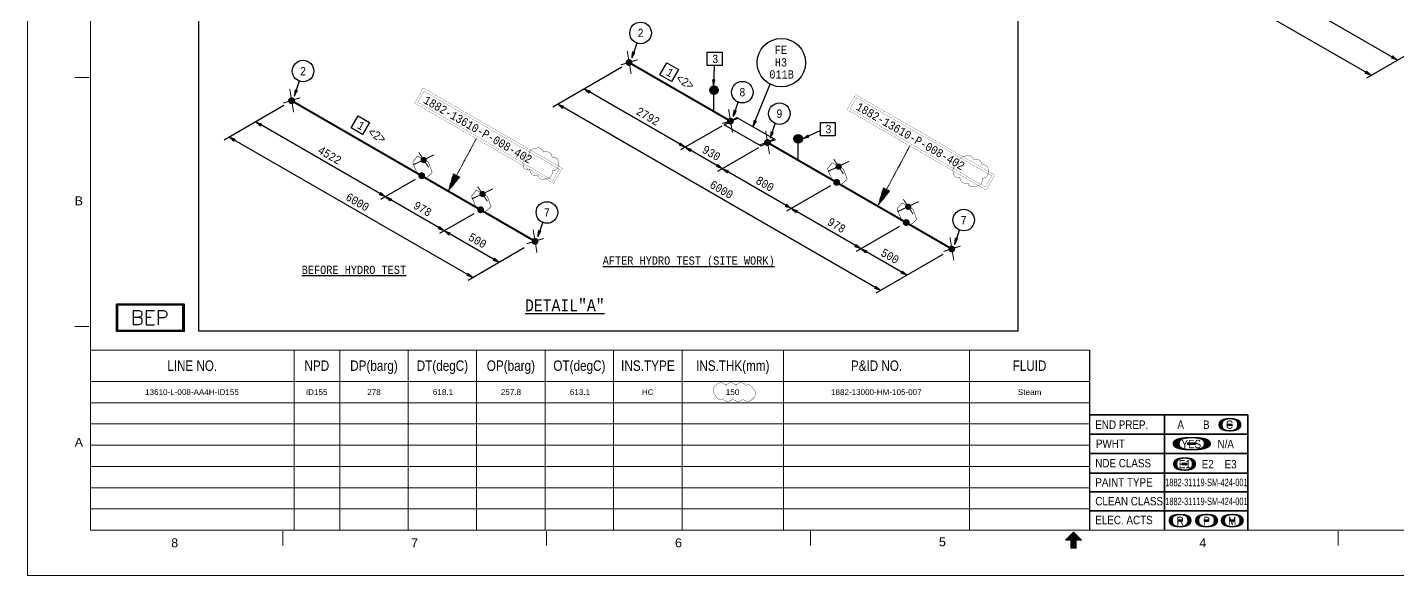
# Model space of a CAD drawing. Header units: inches. Extents: x 952 to 1793, y 0 to 594.
# Drawn here: x 952 to 1498, y 0 to 218 of the extents above; entities that cross this region are included whole.
import ezdxf
from ezdxf.enums import TextEntityAlignment as Align

# ---------------------------------------------------------------- set-up
doc = ezdxf.new("R2010")
doc.units = ezdxf.units.IN
doc.header["$MEASUREMENT"] = 0
doc.linetypes.add('Solid', pattern=[1, 1, 0])
for name, color, linetype in [('2', 2, 'Continuous'), ('3', 3, 'Continuous'), ('4', 4, 'Continuous'), ('BG 0 -1', 7, 'Continuous'), ('BG BG BG BG BG 2', 7, 'Continuous'), ('BG BG BG BG TITLETEXT', 7, 'Continuous'), ('BG BG BG Default', 7, 'Continuous'), ('DIM-LINES', 7, 'Continuous'), ('DIM-TEXT', 7, 'Continuous'), ('FITTINGS', 7, 'Continuous'), ('ISO-TEXT', 7, 'Continuous'), ('ISOTEXT', 7, 'Continuous'), ('NOZZLES', 7, 'Continuous'), ('Rev.4', 6, 'Continuous'), ('WELDS', 7, 'Continuous')]:
    doc.layers.add(name, color=color, linetype=linetype)
for name, color, linetype, lineweight in [('spool', 2, 'Solid', 13), ('spoolIsoText', 2, 'Solid', 30), ('weldCyanLabel', 4, 'Solid', 13), ('weldDimension', 2, 'Solid', 13)]:
    doc.layers.add(name, color=color, linetype=linetype, lineweight=lineweight)
doc.styles.add('1882-13610-HP-186-001-008(01OF01)_MODEL-EMBED 1_DWG$0$Arial', font='arial.ttf')
doc.styles.add('Arial', font='arial.ttf')
doc.styles.add('fixedText', font='MONOTXT8.shx', dxfattribs={"width": 0.85})
doc.styles.add('MONOTXT', font='MONOTXT.shx', dxfattribs={"width": 0.8})
doc.styles.add('txt.shx', font='txt.shx')

msp = doc.modelspace()

# ---------------------------------------------------------------- hatches: boundary and pattern name
at = {"linetype": 'Continuous'}
for points in [[(1225.21, 194.91), (1225.35, 194.9), (1225.5, 194.88), (1225.64, 194.85), (1225.79, 194.81), (1225.92, 194.75), (1226.05, 194.68), (1226.18, 194.6), (1226.3, 194.51), (1226.4, 194.41), (1226.5, 194.3), (1226.59, 194.19), (1226.67, 194.06), (1226.74, 193.93), (1226.8, 193.79), (1226.84, 193.65), (1226.88, 193.51), (1226.89, 193.36), (1226.9, 193.21), (1226.89, 193.07), (1226.88, 192.92), (1226.84, 192.78), (1226.8, 192.63), (1226.74, 192.5), (1226.67, 192.37), (1226.59, 192.24), (1226.5, 192.12), (1226.4, 192.02), (1226.3, 191.92), (1226.18, 191.83), (1226.05, 191.75), (1225.92, 191.68), (1225.79, 191.62), (1225.64, 191.58), (1225.5, 191.54), (1225.35, 191.53), (1225.21, 191.52), (1225.06, 191.53), (1224.91, 191.54), (1224.77, 191.58), (1224.63, 191.62), (1224.49, 191.68), (1224.36, 191.75), (1224.23, 191.83), (1224.12, 191.92), (1224.01, 192.02), (1223.91, 192.12), (1223.82, 192.24), (1223.74, 192.37), (1223.67, 192.5), (1223.61, 192.63), (1223.57, 192.78), (1223.54, 192.92), (1223.52, 193.07), (1223.51, 193.21), (1223.52, 193.36), (1223.54, 193.51), (1223.57, 193.65), (1223.61, 193.79), (1223.67, 193.93), (1223.74, 194.06), (1223.82, 194.19), (1223.91, 194.3), (1224.01, 194.41), (1224.12, 194.51), (1224.23, 194.6), (1224.36, 194.68), (1224.49, 194.75), (1224.63, 194.81), (1224.77, 194.85), (1224.91, 194.88), (1225.06, 194.9)], [(1258.78, 175.53), (1258.92, 175.52), (1259.07, 175.5), (1259.21, 175.47), (1259.36, 175.43), (1259.49, 175.37), (1259.62, 175.3), (1259.75, 175.22), (1259.87, 175.13), (1259.97, 175.03), (1260.07, 174.92), (1260.16, 174.81), (1260.24, 174.68), (1260.31, 174.55), (1260.37, 174.41), (1260.41, 174.27), (1260.45, 174.13), (1260.46, 173.98), (1260.47, 173.83), (1260.46, 173.68), (1260.45, 173.54), (1260.41, 173.39), (1260.37, 173.25), (1260.31, 173.12), (1260.24, 172.98), (1260.16, 172.86), (1260.07, 172.74), (1259.97, 172.63), (1259.87, 172.53), (1259.75, 172.44), (1259.62, 172.36), (1259.49, 172.3), (1259.36, 172.24), (1259.21, 172.19), (1259.07, 172.16), (1258.92, 172.14), (1258.78, 172.14), (1258.63, 172.14), (1258.48, 172.16), (1258.34, 172.19), (1258.2, 172.24), (1258.06, 172.3), (1257.93, 172.36), (1257.8, 172.44), (1257.69, 172.53), (1257.58, 172.63), (1257.48, 172.74), (1257.39, 172.86), (1257.31, 172.98), (1257.24, 173.12), (1257.18, 173.25), (1257.14, 173.39), (1257.11, 173.54), (1257.09, 173.68), (1257.08, 173.83), (1257.09, 173.98), (1257.11, 174.13), (1257.14, 174.27), (1257.18, 174.41), (1257.24, 174.55), (1257.31, 174.68), (1257.39, 174.81), (1257.48, 174.92), (1257.58, 175.03), (1257.69, 175.13), (1257.8, 175.22), (1257.93, 175.3), (1258.06, 175.37), (1258.2, 175.43), (1258.34, 175.47), (1258.48, 175.5), (1258.63, 175.52)]]:
    msp.add_hatch(color=2, dxfattribs=at).paths.add_polyline_path(points)
at = {"layer": 'WELDS'}
h = msp.add_hatch(color=2, dxfattribs=at)
edge = h.paths.add_edge_path(flags=0)
edge.add_arc((1191.38, 204.22), 1.38, 180, 540, ccw=False)
h = msp.add_hatch(color=2, dxfattribs=at)
edge = h.paths.add_edge_path(flags=0)
edge.add_arc((1056.92, 189.04), 1.38, 180, 540, ccw=False)
h = msp.add_hatch(color=2, dxfattribs=at)
edge = h.paths.add_edge_path(flags=0)
edge.add_arc((1231.76, 180.91), 1.38, 180, 540, ccw=False)
h = msp.add_hatch(color=2, dxfattribs=at)
edge = h.paths.add_edge_path(flags=0)
edge.add_arc((1246.52, 172.39), 1.38, 180, 540, ccw=False)
h = msp.add_hatch(color=2, dxfattribs=at)
edge = h.paths.add_edge_path(flags=0)
edge.add_arc((1109.56, 165.42), 1.25, 0, 360)
h = msp.add_hatch(color=2, dxfattribs=at)
edge = h.paths.add_edge_path(flags=0)
edge.add_arc((1274.86, 162.8), 1.25, 0, 360)
h = msp.add_hatch(color=2, dxfattribs=at)
edge = h.paths.add_edge_path(flags=0)
edge.add_arc((1108.78, 159.16), 1.38, 180, 540, ccw=False)
h = msp.add_hatch(color=2, dxfattribs=at)
edge = h.paths.add_edge_path(flags=0)
edge.add_arc((1133.02, 151.88), 1.25, 0, 360)
h = msp.add_hatch(color=2, dxfattribs=at)
edge = h.paths.add_edge_path(flags=0)
edge.add_arc((1274.07, 156.54), 1.38, 180, 540, ccw=False)
h = msp.add_hatch(color=2, dxfattribs=at)
edge = h.paths.add_edge_path(flags=0)
edge.add_arc((1302.58, 146.79), 1.25, 0, 360)
h = msp.add_hatch(color=2, dxfattribs=at)
edge = h.paths.add_edge_path(flags=0)
edge.add_arc((1132.23, 145.62), 1.38, 180, 540, ccw=False)
h = msp.add_hatch(color=2, dxfattribs=at)
edge = h.paths.add_edge_path(flags=0)
edge.add_arc((1301.8, 140.53), 1.38, 180, 540, ccw=False)
h = msp.add_hatch(color=2, dxfattribs=at)
edge = h.paths.add_edge_path(flags=0)
edge.add_arc((1153.9, 133.05), 1.38, 180, 540, ccw=False)
h = msp.add_hatch(color=2, dxfattribs=at)
edge = h.paths.add_edge_path(flags=0)
edge.add_arc((1319.94, 130), 1.38, 180, 540, ccw=False)

# ---------------------------------------------------------------- linework, layer by layer
at = {"color": 2}
for p, q in [((1225.21, 184.92), (1225.21, 192.82)), ((1258.78, 165.53), (1258.78, 173.44))]:
    msp.add_line(p, q, dxfattribs=at)
at = {"color": 2, "linetype": 'Continuous'}
for centre in [(1225.21, 193.21), (1258.78, 173.83)]:
    msp.add_circle(centre, 1.7, dxfattribs=at)
at = {"layer": '2', "color": 2}
for p, q in [((1519.67, 217.94), (1485.15, 198.02)), ((1188.51, 202.4), (1160.96, 186.5)), ((1053.83, 187.09), (1030.08, 173.38)), ((1228.36, 178.94), (1211.86, 169.41)), ((1242.96, 170.27), (1226.67, 160.87)), ((1106.22, 157.66), (1092.41, 149.69)), ((1271.57, 155.08), (1254.12, 145.01)), ((1129.54, 144.05), (1115.88, 136.16)), ((1299.16, 139), (1281.86, 129.01)), ((1149.64, 130.42), (1127.27, 117.51)), ((1316.35, 127.76), (1289.72, 112.39))]:
    msp.add_line(p, q, dxfattribs=at)
at = {"layer": '2', "color": 4}
msp.add_line((1240.74, 178.71), (1247.54, 195.66), dxfattribs=at)
for points in [[(1222.52, 208.35), (1228.42, 208.35), (1228.42, 202.99), (1222.52, 202.99)], [(1206.47, 204.13), (1211.04, 201.5), (1208.26, 196.69), (1203.7, 199.33)], [(1083.42, 183.02), (1087.99, 180.38), (1085.21, 175.58), (1080.65, 178.21)], [(1267.62, 180.37), (1273.52, 180.37), (1273.52, 175), (1267.62, 175)]]:
    msp.add_lwpolyline(points, close=True, dxfattribs=at)
at = {"layer": '2', "color": 2}
msp.add_lwpolyline([(1234.37, 182.41), (1249.17, 173.86), (1244.02, 170.88), (1229.21, 179.43)], close=True, dxfattribs=at)
at = {"layer": '2', "color": 4}
for centre in [(1195.97, 216.01), (1061.51, 200.83), (1236.51, 192.41), (1251.27, 183.89), (1158.65, 144.55), (1324.69, 141.5)]:
    msp.add_circle(centre, 4.29, dxfattribs=at)
at = {"layer": '4', "color": 2}
msp.add_lwpolyline([(1020.02, 230.07), (1346.2, 230.07), (1346.2, 97.32), (1020.02, 97.32)], close=True, dxfattribs=at)
at = {"layer": '4', "color": 4}
for points in [[(1014.15, 108.02), (1014.12, 97.17), (987.13, 97.25), (987.17, 108.1)], [(1013.63, 107.74), (1013.63, 97.6), (987.53, 97.6), (987.53, 107.74)]]:
    msp.add_lwpolyline(points, close=True, dxfattribs=at)
at = {"layer": 'BG 0 -1', "color": 7, "linetype": 'Continuous', "lineweight": 9}
for p, q in [((951.69, 0), (951.69, 594)), ((976.8, 576.75), (976.8, 18.11)), ((976.17, 198.28), (970.52, 198.28)), ((976.17, 99.14), (970.52, 99.14)), ((976.8, 18.11), (1767.62, 18.11)), ((1053.39, 17.68), (1053.39, 12.02)), ((1158.51, 17.68), (1158.51, 12.02)), ((1263.64, 17.68), (1263.64, 12.02)), ((1368.44, 17.3), (1365.26, 14.12)), ((1365.28, 14.12), (1368.45, 17.29)), ((1365.4, 14.12), (1368.51, 17.23)), ((1365.53, 14.12), (1368.58, 17.17)), ((1365.65, 14.12), (1368.64, 17.11)), ((1365.78, 14.12), (1368.7, 17.04)), ((1365.9, 14.12), (1368.76, 16.98)), ((1366.03, 14.12), (1368.83, 16.92)), ((1366.15, 14.12), (1368.89, 16.86)), ((1366.28, 14.12), (1368.95, 16.79)), ((1366.4, 14.12), (1369.01, 16.73)), ((1366.53, 14.12), (1369.08, 16.67)), ((1366.65, 14.12), (1369.14, 16.61)), ((1366.78, 14.12), (1369.2, 16.54)), ((1366.9, 14.12), (1369.26, 16.48)), ((1367.03, 14.12), (1369.33, 16.42)), ((1371.63, 14.12), (1368.44, 17.3)), ((1368.45, 17.29), (1368.45, 11.64)), ((1473.89, 17.68), (1473.89, 12.02)), ((1365.26, 14.12), (1367.38, 14.12)), ((1367.15, 14.12), (1369.39, 16.36)), ((1367.28, 14.12), (1369.45, 16.29)), ((1367.38, 14.1), (1369.51, 16.23)), ((1367.38, 13.98), (1369.58, 16.17)), ((1367.38, 13.85), (1369.64, 16.11)), ((1367.38, 13.72), (1369.7, 16.04)), ((1367.38, 13.6), (1369.76, 15.98)), ((1367.38, 13.47), (1369.83, 15.92)), ((1367.38, 13.35), (1369.89, 15.86)), ((1367.38, 13.22), (1369.95, 15.79)), ((1367.38, 13.1), (1370.01, 15.73)), ((1367.38, 12.97), (1370.08, 15.67)), ((1367.38, 12.85), (1370.14, 15.61)), ((1367.38, 12.72), (1370.2, 15.54)), ((1367.38, 12.6), (1370.26, 15.48)), ((1367.38, 12.47), (1370.33, 15.42)), ((1367.38, 12.35), (1370.39, 15.36)), ((1367.38, 12.22), (1370.45, 15.29)), ((1367.38, 12.1), (1370.51, 15.23)), ((1367.38, 14.12), (1367.38, 10.94)), ((1367.38, 11.97), (1369.5, 14.1)), ((1367.38, 11.85), (1369.5, 13.97)), ((1367.38, 11.72), (1369.5, 13.85)), ((1367.38, 11.6), (1369.5, 13.72)), ((1367.38, 11.47), (1369.5, 13.6)), ((1367.38, 11.35), (1369.5, 13.47)), ((1367.38, 11.22), (1369.5, 13.35)), ((1367.38, 11.1), (1369.5, 13.22)), ((1367.38, 10.97), (1369.5, 13.1)), ((1367.47, 10.94), (1369.5, 12.97)), ((1367.59, 10.94), (1369.5, 12.85)), ((1367.72, 10.94), (1369.5, 12.72)), ((1367.84, 10.94), (1369.5, 12.6)), ((1367.97, 10.94), (1369.5, 12.47)), ((1368.09, 10.94), (1369.5, 12.35)), ((1368.22, 10.94), (1369.5, 12.22)), ((1368.34, 10.94), (1369.5, 12.1)), ((1368.47, 10.94), (1369.5, 11.97)), ((1368.59, 10.94), (1369.5, 11.85)), ((1368.72, 10.94), (1369.5, 11.72)), ((1368.84, 10.94), (1369.5, 11.6)), ((1368.97, 10.94), (1369.5, 11.47)), ((1369.09, 10.94), (1369.5, 11.35)), ((1369.22, 10.94), (1369.5, 11.22)), ((1369.34, 10.94), (1369.5, 11.1)), ((1369.47, 10.94), (1369.5, 10.97)), ((1369.5, 14.12), (1371.63, 14.12)), ((1369.5, 14.12), (1369.5, 10.94)), ((1369.53, 14.12), (1370.58, 15.17)), ((1369.65, 14.12), (1370.64, 15.11)), ((1369.78, 14.12), (1370.7, 15.04)), ((1369.9, 14.12), (1370.76, 14.98)), ((1370.03, 14.12), (1370.83, 14.92)), ((1370.15, 14.12), (1370.89, 14.86)), ((1370.28, 14.12), (1370.95, 14.79)), ((1370.4, 14.12), (1371.01, 14.73)), ((1370.53, 14.12), (1371.08, 14.67)), ((1370.65, 14.12), (1371.14, 14.61)), ((1370.78, 14.12), (1371.2, 14.54)), ((1370.9, 14.12), (1371.26, 14.48)), ((1371.03, 14.12), (1371.33, 14.42)), ((1371.15, 14.12), (1371.39, 14.36)), ((1371.28, 14.12), (1371.45, 14.29)), ((1371.4, 14.12), (1371.51, 14.23)), ((1371.53, 14.12), (1371.58, 14.17)), ((1792.69, 0), (951.69, 0))]:
    msp.add_line(p, q, dxfattribs=at)
at = {"layer": 'BG 0 -1', "color": 2, "linetype": 'Continuous', "lineweight": 25}
msp.add_line((1374.77, 89.71), (1374.77, 18.11), dxfattribs=at)
at = {"layer": 'BG BG BG BG BG 2', "color": 2, "linetype": 'Continuous', "lineweight": 15}
for p, q in [((1374.77, 89.71), (976.8, 89.71)), ((1057.92, 18.11), (1057.92, 89.71)), ((1076.09, 18.11), (1076.09, 89.71)), ((1103.38, 18.11), (1103.38, 89.71)), ((1130.66, 18.11), (1130.66, 89.71)), ((1157.95, 18.11), (1157.95, 89.71)), ((1185.23, 18.11), (1185.23, 89.71)), ((1212.51, 18.11), (1212.51, 89.71)), ((1252.9, 18.11), (1252.9, 89.71)), ((1327.06, 18.11), (1327.06, 89.71)), ((1374.77, 77.24), (976.8, 77.24)), ((1374.77, 68.79), (976.8, 68.79)), ((1374.77, 60.34), (976.8, 60.34)), ((1374.77, 51.89), (976.8, 51.89)), ((1374.77, 43.44), (976.8, 43.44)), ((1374.77, 34.98), (976.8, 34.98)), ((1374.77, 26.53), (976.8, 26.53))]:
    msp.add_line(p, q, dxfattribs=at)
at = {"layer": 'BG BG BG Default', "color": 2, "linetype": 'Continuous', "lineweight": 35}
for p, q in [((1374.64, 63.94), (1437.83, 63.94)), ((1404.72, 63.94), (1404.72, 18.11)), ((1437.83, 63.94), (1437.83, 18.11)), ((1374.64, 56.24), (1437.83, 56.24)), ((1374.64, 48.54), (1437.83, 48.54)), ((1374.64, 40.83), (1437.83, 40.83)), ((1374.77, 33.3), (1437.83, 33.3)), ((1374.77, 25.76), (1437.83, 25.76))]:
    msp.add_line(p, q, dxfattribs=at)
at = {"layer": 'DIM-LINES', "color": 4}
for p, q in [((1487.38, 198.9), (1037.01, 458.7)), ((1497.52, 205.16), (1135.48, 414.14)), ((1194.44, 212), (1192.45, 206.01)), ((1225.28, 202.99), (1224.97, 194.87)), ((1059.99, 196.82), (1057.99, 190.82)), ((1302.09, 119.53), (1173.48, 193.73)), ((1291.61, 113.48), (1162.96, 187.65)), ((1234.83, 188.69), (1232.83, 182.69)), ((1139.64, 124.65), (1042.63, 180.62)), ((1249.59, 180.16), (1247.59, 174.17)), ((1267.62, 177.17), (1260.57, 173.84)), ((1129.17, 118.6), (1032.08, 174.54)), ((1156.97, 140.82), (1154.97, 134.83)), ((1323.01, 137.78), (1321.01, 131.78))]:
    msp.add_line(p, q, dxfattribs=at)
at = {"layer": 'FITTINGS', "color": 2, "linetype": 'ByBlock', "const_width": 0.2}
for points in [[(1107.06, 166.97), (1105.16, 164.57)], [(1105.16, 164.57), (1106.96, 160.07)], [(1107.06, 166.97), (1111.46, 164.47)], [(1112.99, 160.37), (1111.46, 164.47)], [(1272.36, 164.35), (1270.46, 161.95)], [(1272.36, 164.35), (1276.76, 161.85)], [(1112.99, 160.37), (1110.43, 158.15)], [(1270.46, 161.95), (1272.26, 157.45)], [(1278.28, 157.75), (1276.76, 161.85)], [(1130.52, 153.43), (1128.62, 151.03)], [(1130.52, 153.43), (1134.92, 150.93)], [(1278.28, 157.75), (1275.72, 155.53)], [(1128.62, 151.03), (1130.42, 146.53)], [(1136.44, 146.83), (1134.92, 150.93)], [(1300.08, 148.34), (1298.18, 145.94)], [(1300.08, 148.34), (1304.48, 145.84)], [(1136.44, 146.83), (1133.88, 144.61)], [(1298.18, 145.94), (1299.98, 141.44)], [(1306.01, 141.74), (1304.48, 145.84)], [(1306.01, 141.74), (1303.45, 139.52)]]:
    msp.add_lwpolyline(points, dxfattribs=at)
at = {"layer": 'ISO-TEXT', "color": 2, "linetype": 'ByBlock', "const_width": 0.08, "flags": 128}
for points in [[(1105.93, 188.12), (1109.38, 194.09), (1164.8, 162.09), (1161.35, 156.12)], [(1107.16, 188.45), (1109.71, 192.86), (1163.57, 161.76), (1161.02, 157.35)], [(1278.21, 185.48), (1281.66, 191.45), (1337.08, 159.45), (1333.63, 153.48)], [(1279.44, 185.81), (1281.99, 190.22), (1335.85, 159.12), (1333.3, 154.71)]]:
    msp.add_lwpolyline(points, close=True, dxfattribs=at)
at = {"layer": 'ISOTEXT', "color": 2, "linetype": 'Continuous', "lineweight": 30}
msp.add_circle((1252.04, 204.17), 9.63, dxfattribs=at)
at = {"layer": 'NOZZLES', "const_width": 0.8}
for points in [[(1231.73, 180.94), (1191.3, 204.27)], [(1153.95, 133.04), (1056.84, 189.09)], [(1319.99, 130), (1246.63, 172.34)]]:
    msp.add_lwpolyline(points, dxfattribs=at)
at = {"layer": 'NOZZLES', "color": 4, "linetype": 'Continuous', "lineweight": 35}
for points in [[(987.17, 108.1), (1014.15, 108.02), (1014.12, 97.17), (987.13, 97.25)], [(987.53, 107.74), (1013.63, 107.74), (1013.63, 97.6), (987.53, 97.6)]]:
    msp.add_lwpolyline(points, close=True, dxfattribs=at)
at = {"layer": 'Rev.4', "color": 1, "const_width": 0.132}
for points in [[(1149.23, 163.49, -0.520567), (1151.6, 166.71, -0.520567), (1153.98, 169.93, -0.520567), (1157.27, 168.57, -0.520567), (1160.7, 166.52, -0.520567), (1163.16, 164.29, -0.520567), (1160.68, 161.16, -0.520567), (1158.2, 158.02, -0.520567), (1155.12, 159.2, -0.520567), (1151.89, 161.55, -0.520567)], [(1320.52, 160.5, -0.520567), (1322.89, 163.72, -0.520567), (1325.26, 166.94, -0.520567), (1328.56, 165.59, -0.520567), (1331.99, 163.54, -0.520567), (1334.45, 161.31, -0.520567), (1331.97, 158.17, -0.520567), (1329.48, 155.03, -0.520567), (1326.41, 156.21, -0.520567), (1323.18, 158.56, -0.520567)], [(1225.92, 75.69, -0.520567), (1229.92, 75.69, -0.520567), (1233.92, 75.69, -0.520567), (1237.92, 75.69, -0.520567), (1240.67, 74.44, -0.520567), (1240.67, 70.44, -0.520567), (1236.7, 70.41, -0.520567), (1232.7, 70.41, -0.520567), (1228.7, 70.41, -0.520567), (1225.92, 71.63, -0.520567)]]:
    msp.add_lwpolyline(points, format="xyb", close=True, dxfattribs=at)
at = {"layer": 'spool', "color": 4, "flags": 128}
for points in [[(1119.37, 153.14), (1121.44, 159.95), (1123.9, 158.63), (1119.37, 153.14), (1120.03, 154.37), (1121.68, 159.82), (1123.65, 158.76), (1120.03, 154.37), (1120.69, 155.6), (1121.93, 159.68), (1123.4, 158.89), (1120.69, 155.6), (1121.35, 156.83), (1122.17, 159.55), (1123.16, 159.02), (1121.35, 156.83), (1122.01, 158.06), (1122.42, 159.42), (1122.91, 159.16), (1122.01, 158.06)], [(1290.66, 147.57), (1292.73, 154.38), (1295.19, 153.06), (1290.66, 147.57), (1291.32, 148.8), (1292.98, 154.25), (1294.94, 153.19), (1291.32, 148.8), (1291.98, 150.03), (1293.22, 154.11), (1294.7, 153.32), (1291.98, 150.03), (1292.64, 151.26), (1293.47, 153.98), (1294.45, 153.45), (1292.64, 151.26), (1293.3, 152.49), (1293.71, 153.85), (1294.21, 153.59), (1293.3, 152.49)]]:
    msp.add_lwpolyline(points, dxfattribs=at)
at = {"layer": 'weldCyanLabel'}
for p, q in [((1119.37, 153.14), (1130.51, 173.92)), ((1290.66, 147.57), (1303.24, 171.02))]:
    msp.add_line(p, q, dxfattribs=at)
at = {"layer": 'weldDimension', "color": 4, "flags": 128}
for points in [[(1192.45, 206.01), (1193.71, 208.22), (1192.76, 208.53), (1192.45, 206.01), (1192.61, 206.48), (1193.61, 208.25), (1192.86, 208.5), (1192.61, 206.48), (1192.76, 206.95), (1193.52, 208.28), (1192.95, 208.47), (1192.76, 206.95), (1192.92, 207.43), (1193.43, 208.31), (1193.05, 208.44), (1192.92, 207.43), (1193.08, 207.9), (1193.33, 208.34), (1193.14, 208.41), (1193.08, 207.9)], [(1497.52, 205.16), (1495.62, 206.84), (1495.12, 205.97), (1497.52, 205.16), (1497.09, 205.41), (1495.57, 206.75), (1495.17, 206.06), (1497.09, 205.41), (1496.66, 205.66), (1495.52, 206.66), (1495.22, 206.14), (1496.66, 205.66), (1496.23, 205.91), (1495.47, 206.58), (1495.27, 206.23), (1496.23, 205.91), (1495.8, 206.15), (1495.42, 206.49), (1495.32, 206.32), (1495.8, 206.15)], [(1224.97, 194.87), (1225.57, 197.34), (1224.57, 197.37), (1224.97, 194.87), (1224.99, 195.36), (1225.47, 197.34), (1224.67, 197.37), (1224.99, 195.36), (1225.01, 195.86), (1225.37, 197.34), (1224.77, 197.37), (1225.01, 195.86), (1225.03, 196.36), (1225.27, 197.35), (1224.87, 197.36), (1225.03, 196.36), (1225.05, 196.86), (1225.17, 197.35), (1224.97, 197.36), (1225.05, 196.86)], [(1487.04, 199.1), (1485.13, 200.78), (1484.63, 199.92), (1487.04, 199.1), (1486.61, 199.35), (1485.08, 200.69), (1484.68, 200), (1486.61, 199.35), (1486.17, 199.6), (1485.03, 200.61), (1484.73, 200.09), (1486.17, 199.6), (1485.74, 199.85), (1484.98, 200.52), (1484.78, 200.18), (1485.74, 199.85), (1485.31, 200.1), (1484.93, 200.44), (1484.83, 200.26), (1485.31, 200.1)], [(1057.99, 190.82), (1059.25, 193.03), (1058.3, 193.35), (1057.99, 190.82), (1058.15, 191.3), (1059.16, 193.06), (1058.4, 193.31), (1058.15, 191.3), (1058.31, 191.77), (1059.06, 193.09), (1058.49, 193.28), (1058.31, 191.77), (1058.46, 192.24), (1058.97, 193.13), (1058.59, 193.25), (1058.46, 192.24), (1058.62, 192.72), (1058.87, 193.16), (1058.68, 193.22), (1058.62, 192.72)], [(1173.48, 193.73), (1175.89, 192.91), (1175.39, 192.05), (1173.48, 193.73), (1173.91, 193.48), (1175.84, 192.82), (1175.44, 192.13), (1173.91, 193.48), (1174.34, 193.23), (1175.79, 192.74), (1175.49, 192.22), (1174.34, 193.23), (1174.77, 192.98), (1175.74, 192.65), (1175.54, 192.31), (1174.77, 192.98), (1175.2, 192.73), (1175.69, 192.57), (1175.59, 192.39), (1175.2, 192.73)], [(1162.96, 187.65), (1165.36, 186.84), (1164.86, 185.97), (1162.96, 187.65), (1163.39, 187.4), (1165.31, 186.75), (1164.91, 186.06), (1163.39, 187.4), (1163.82, 187.15), (1165.26, 186.66), (1164.96, 186.15), (1163.82, 187.15), (1164.25, 186.9), (1165.21, 186.58), (1165.01, 186.23), (1164.25, 186.9), (1164.68, 186.65), (1165.16, 186.49), (1165.06, 186.32), (1164.68, 186.65)], [(1042.6, 180.61), (1045.01, 179.79), (1044.51, 178.93), (1042.6, 180.61), (1043.03, 180.36), (1044.96, 179.71), (1044.56, 179.02), (1043.03, 180.36), (1043.47, 180.11), (1044.91, 179.62), (1044.61, 179.1), (1043.47, 180.11), (1043.9, 179.86), (1044.86, 179.54), (1044.66, 179.19), (1043.9, 179.86), (1044.33, 179.61), (1044.81, 179.45), (1044.71, 179.28), (1044.33, 179.61)], [(1232.83, 182.69), (1234.09, 184.9), (1233.15, 185.22), (1232.83, 182.69), (1232.99, 183.17), (1234, 184.93), (1233.24, 185.18), (1232.99, 183.17), (1233.15, 183.64), (1233.9, 184.96), (1233.34, 185.15), (1233.15, 183.64), (1233.3, 184.11), (1233.81, 185), (1233.43, 185.12), (1233.3, 184.11), (1233.46, 184.59), (1233.71, 185.03), (1233.52, 185.09), (1233.46, 184.59)], [(1240.74, 178.71), (1241.21, 181.21), (1242.13, 180.84), (1240.74, 178.71), (1240.93, 179.18), (1241.3, 181.18), (1242.04, 180.88), (1240.93, 179.18), (1241.12, 179.64), (1241.39, 181.14), (1241.95, 180.92), (1241.12, 179.64), (1241.3, 180.1), (1241.49, 181.1), (1241.86, 180.95), (1241.3, 180.1), (1241.49, 180.56), (1241.58, 181.06), (1241.76, 180.99), (1241.49, 180.56)], [(1247.59, 174.17), (1248.85, 176.38), (1247.91, 176.69), (1247.59, 174.17), (1247.75, 174.65), (1248.76, 176.41), (1248, 176.66), (1247.75, 174.65), (1247.91, 175.12), (1248.66, 176.44), (1248.09, 176.63), (1247.91, 175.12), (1248.06, 175.59), (1248.57, 176.47), (1248.19, 176.6), (1248.06, 175.59), (1248.22, 176.06), (1248.47, 176.51), (1248.28, 176.57), (1248.22, 176.06)], [(1260.57, 173.84), (1263.04, 174.45), (1262.61, 175.35), (1260.57, 173.84), (1261.02, 174.05), (1262.99, 174.54), (1262.65, 175.26), (1261.02, 174.05), (1261.47, 174.26), (1262.95, 174.63), (1262.7, 175.17), (1261.47, 174.26), (1261.92, 174.48), (1262.91, 174.72), (1262.74, 175.08), (1261.92, 174.48), (1262.37, 174.69), (1262.87, 174.81), (1262.78, 174.99), (1262.37, 174.69)], [(1032.08, 174.54), (1034.49, 173.72), (1033.99, 172.86), (1032.08, 174.54), (1032.52, 174.29), (1034.44, 173.64), (1034.04, 172.94), (1032.52, 174.29), (1032.95, 174.04), (1034.39, 173.55), (1034.09, 173.03), (1032.95, 174.04), (1033.38, 173.79), (1034.34, 173.46), (1034.14, 173.12), (1033.38, 173.79), (1033.81, 173.54), (1034.29, 173.38), (1034.19, 173.2), (1033.81, 173.54)], [(1213.76, 170.51), (1211.85, 172.19), (1211.35, 171.32), (1213.76, 170.51), (1213.33, 170.76), (1211.8, 172.1), (1211.4, 171.41), (1213.33, 170.76), (1212.9, 171.01), (1211.75, 172.01), (1211.45, 171.5), (1212.9, 171.01), (1212.46, 171.26), (1211.7, 171.93), (1211.5, 171.58), (1212.46, 171.26), (1212.03, 171.51), (1211.65, 171.84), (1211.55, 171.67), (1212.03, 171.51)], [(1213.76, 170.51), (1216.17, 169.7), (1215.67, 168.83), (1213.76, 170.51), (1214.19, 170.26), (1216.12, 169.61), (1215.72, 168.92), (1214.19, 170.26), (1214.62, 170.01), (1216.07, 169.52), (1215.77, 169), (1214.62, 170.01), (1215.05, 169.76), (1216.02, 169.44), (1215.82, 169.09), (1215.05, 169.76), (1215.49, 169.51), (1215.97, 169.35), (1215.87, 169.18), (1215.49, 169.51)], [(1228.57, 161.96), (1226.66, 163.64), (1226.16, 162.78), (1228.57, 161.96), (1228.14, 162.21), (1226.61, 163.55), (1226.21, 162.86), (1228.14, 162.21), (1227.71, 162.46), (1226.56, 163.47), (1226.26, 162.95), (1227.71, 162.46), (1227.28, 162.71), (1226.51, 163.38), (1226.31, 163.04), (1227.28, 162.71), (1226.85, 162.96), (1226.46, 163.29), (1226.36, 163.12), (1226.85, 162.96)], [(1228.57, 161.96), (1230.98, 161.15), (1230.48, 160.28), (1228.57, 161.96), (1229, 161.71), (1230.93, 161.06), (1230.53, 160.37), (1229, 161.71), (1229.43, 161.46), (1230.88, 160.98), (1230.58, 160.46), (1229.43, 161.46), (1229.87, 161.21), (1230.83, 160.89), (1230.63, 160.54), (1229.87, 161.21), (1230.3, 160.97), (1230.78, 160.8), (1230.68, 160.63), (1230.3, 160.97)], [(1094.31, 150.79), (1092.4, 152.46), (1091.9, 151.6), (1094.31, 150.79), (1093.87, 151.03), (1092.35, 152.38), (1091.95, 151.69), (1093.87, 151.03), (1093.44, 151.28), (1092.3, 152.29), (1092, 151.77), (1093.44, 151.28), (1093.01, 151.53), (1092.25, 152.2), (1092.05, 151.86), (1093.01, 151.53), (1092.58, 151.78), (1092.2, 152.12), (1092.1, 151.95), (1092.58, 151.78)], [(1094.31, 150.79), (1096.71, 149.97), (1096.21, 149.11), (1094.31, 150.79), (1094.74, 150.54), (1096.66, 149.88), (1096.26, 149.19), (1094.74, 150.54), (1095.17, 150.29), (1096.61, 149.8), (1096.31, 149.28), (1095.17, 150.29), (1095.6, 150.04), (1096.56, 149.71), (1096.36, 149.37), (1095.6, 150.04), (1096.03, 149.79), (1096.51, 149.63), (1096.41, 149.45), (1096.03, 149.79)], [(1256.02, 146.1), (1254.11, 147.78), (1253.61, 146.91), (1256.02, 146.1), (1255.58, 146.35), (1254.06, 147.69), (1253.66, 147), (1255.58, 146.35), (1255.15, 146.6), (1254.01, 147.61), (1253.71, 147.09), (1255.15, 146.6), (1254.72, 146.85), (1253.96, 147.52), (1253.76, 147.17), (1254.72, 146.85), (1254.29, 147.1), (1253.91, 147.43), (1253.81, 147.26), (1254.29, 147.1)], [(1256.02, 146.1), (1258.42, 145.29), (1257.92, 144.42), (1256.02, 146.1), (1256.45, 145.85), (1258.37, 145.2), (1257.97, 144.51), (1256.45, 145.85), (1256.88, 145.6), (1258.32, 145.11), (1258.02, 144.6), (1256.88, 145.6), (1257.31, 145.35), (1258.27, 145.03), (1258.07, 144.68), (1257.31, 145.35), (1257.74, 145.1), (1258.22, 144.94), (1258.12, 144.77), (1257.74, 145.1)], [(1117.76, 137.25), (1115.85, 138.92), (1115.35, 138.06), (1117.76, 137.25), (1117.33, 137.49), (1115.8, 138.84), (1115.4, 138.15), (1117.33, 137.49), (1116.89, 137.74), (1115.75, 138.75), (1115.45, 138.23), (1116.89, 137.74), (1116.46, 137.99), (1115.7, 138.66), (1115.5, 138.32), (1116.46, 137.99), (1116.03, 138.24), (1115.65, 138.58), (1115.55, 138.4), (1116.03, 138.24)], [(1117.76, 137.25), (1120.17, 136.43), (1119.67, 135.57), (1117.76, 137.25), (1118.19, 137), (1120.12, 136.34), (1119.72, 135.65), (1118.19, 137), (1118.62, 136.75), (1120.07, 136.26), (1119.77, 135.74), (1118.62, 136.75), (1119.05, 136.5), (1120.02, 136.17), (1119.82, 135.83), (1119.05, 136.5), (1119.48, 136.25), (1119.97, 136.09), (1119.87, 135.91), (1119.48, 136.25)], [(1154.97, 134.83), (1156.23, 137.04), (1155.29, 137.35), (1154.97, 134.83), (1155.13, 135.3), (1156.14, 137.07), (1155.38, 137.32), (1155.13, 135.3), (1155.29, 135.78), (1156.04, 137.1), (1155.47, 137.29), (1155.29, 135.78), (1155.44, 136.25), (1155.95, 137.13), (1155.57, 137.26), (1155.44, 136.25), (1155.6, 136.72), (1155.85, 137.16), (1155.66, 137.23), (1155.6, 136.72)], [(1283.74, 130.09), (1281.83, 131.77), (1281.33, 130.91), (1283.74, 130.09), (1283.31, 130.34), (1281.78, 131.68), (1281.38, 130.99), (1283.31, 130.34), (1282.88, 130.59), (1281.73, 131.6), (1281.43, 131.08), (1282.88, 130.59), (1282.45, 130.84), (1281.68, 131.51), (1281.48, 131.17), (1282.45, 130.84), (1282.02, 131.09), (1281.63, 131.42), (1281.53, 131.25), (1282.02, 131.09)], [(1321.01, 131.78), (1322.27, 133.99), (1321.32, 134.31), (1321.01, 131.78), (1321.17, 132.26), (1322.18, 134.02), (1321.42, 134.27), (1321.17, 132.26), (1321.33, 132.73), (1322.08, 134.05), (1321.51, 134.24), (1321.33, 132.73), (1321.48, 133.2), (1321.99, 134.09), (1321.61, 134.21), (1321.48, 133.2), (1321.64, 133.68), (1321.89, 134.12), (1321.7, 134.18), (1321.64, 133.68)], [(1139.64, 124.65), (1137.73, 126.33), (1137.23, 125.46), (1139.64, 124.65), (1139.21, 124.9), (1137.68, 126.24), (1137.28, 125.55), (1139.21, 124.9), (1138.78, 125.15), (1137.63, 126.15), (1137.33, 125.64), (1138.78, 125.15), (1138.34, 125.4), (1137.58, 126.07), (1137.38, 125.72), (1138.34, 125.4), (1137.91, 125.65), (1137.53, 125.98), (1137.43, 125.81), (1137.91, 125.65)], [(1283.74, 130.09), (1286.15, 129.28), (1285.65, 128.41), (1283.74, 130.09), (1284.17, 129.84), (1286.1, 129.19), (1285.7, 128.5), (1284.17, 129.84), (1284.61, 129.59), (1286.05, 129.11), (1285.75, 128.59), (1284.61, 129.59), (1285.04, 129.34), (1286, 129.02), (1285.8, 128.67), (1285.04, 129.34), (1285.47, 129.1), (1285.95, 128.93), (1285.85, 128.76), (1285.47, 129.1)], [(1129.17, 118.6), (1127.26, 120.28), (1126.76, 119.42), (1129.17, 118.6), (1128.73, 118.85), (1127.21, 120.19), (1126.81, 119.5), (1128.73, 118.85), (1128.3, 119.1), (1127.16, 120.11), (1126.86, 119.59), (1128.3, 119.1), (1127.87, 119.35), (1127.11, 120.02), (1126.91, 119.67), (1127.87, 119.35), (1127.44, 119.6), (1127.06, 119.93), (1126.96, 119.76), (1127.44, 119.6)], [(1302.09, 119.53), (1300.19, 121.21), (1299.69, 120.35), (1302.09, 119.53), (1301.66, 119.78), (1300.14, 121.12), (1299.74, 120.43), (1301.66, 119.78), (1301.23, 120.03), (1300.09, 121.04), (1299.79, 120.52), (1301.23, 120.03), (1300.8, 120.28), (1300.04, 120.95), (1299.84, 120.61), (1300.8, 120.28), (1300.37, 120.53), (1299.99, 120.86), (1299.89, 120.69), (1300.37, 120.53)], [(1291.61, 113.48), (1289.7, 115.16), (1289.2, 114.29), (1291.61, 113.48), (1291.18, 113.73), (1289.65, 115.07), (1289.25, 114.38), (1291.18, 113.73), (1290.74, 113.98), (1289.6, 114.98), (1289.3, 114.46), (1290.74, 113.98), (1290.31, 114.23), (1289.55, 114.9), (1289.35, 114.55), (1290.31, 114.23), (1289.88, 114.47), (1289.5, 114.81), (1289.4, 114.64), (1289.88, 114.47)]]:
    msp.add_lwpolyline(points, dxfattribs=at)
at = {"layer": 'WELDS', "color": 2, "linetype": 'ByBlock', "const_width": 0.4}
for points in [[(1192.19, 199.66), (1190.65, 208.88)], [(1188.08, 203.27), (1194.85, 205.37)], [(1057.73, 184.47), (1056.19, 193.69)], [(1053.62, 188.09), (1060.39, 190.19)], [(1232.57, 176.34), (1231.03, 185.57)], [(1228.46, 179.96), (1235.23, 182.06)], [(1247.33, 167.82), (1245.79, 177.04)], [(1243.22, 171.44), (1249.99, 173.54)], [(1105.28, 163.46), (1113.71, 167.5)], [(1107.61, 168.41), (1111.51, 162.49)], [(1270.57, 160.85), (1279, 164.88)], [(1272.9, 165.8), (1276.8, 159.88)], [(1128.73, 149.92), (1137.16, 153.96)], [(1131.06, 154.87), (1134.96, 148.95)], [(1298.3, 144.84), (1306.73, 148.87)], [(1300.63, 149.79), (1304.53, 143.87)], [(1154.71, 128.48), (1153.17, 137.7)], [(1150.6, 132.09), (1157.37, 134.19)], [(1316.64, 129.05), (1323.41, 131.15)], [(1320.75, 125.43), (1319.21, 134.66)]]:
    msp.add_lwpolyline(points, dxfattribs=at)

# ---------------------------------------------------------------- texts
at = {"color": 2, "linetype": 'Continuous', "lineweight": 25, "style": 'txt.shx'}
msp.add_text('BEP', height=5.76, dxfattribs=at).set_placement((992.88, 99.79))
at = {"layer": '2', "style": 'fixedText', "width": 0.85}
for s, p in [('2', (1195.97, 216.01)), ('2', (1061.51, 200.83)), ('8', (1236.51, 192.41)), ('9', (1251.27, 183.89)), ('7', (1158.65, 144.55)), ('7', (1324.69, 141.5))]:
    msp.add_text(s, height=3.3, dxfattribs=at).set_placement(p, align=Align.MIDDLE_CENTER)
at = {"layer": '2', "style": '1882-13610-HP-186-001-008(01OF01)_MODEL-EMBED 1_DWG$0$Arial'}
for s, height, width, p in [('13610-L-008-AA4H-ID155', 2.2931, 1.002891, (998.59, 74.18)), ('ID155', 2.293, 1.008516, (1062.61, 74.18)), ('278', 2.293, 1.008516, (1087.07, 74.18)), ('618.1 ', 2.293, 1.008516, (1113.21, 74.18)), ('257.8 ', 2.293, 1.008516, (1140.28, 74.18)), ('613.1 ', 2.293, 1.008516, (1167.78, 74.18)), ('HC', 2.293, 0.992063, (1196.51, 74.16)), ('150', 2.293, 1.008516, (1229.91, 74.18)), ('1882-13000-HM-105-007', 2.2931, 1.00296, (1271.84, 74.18)), ('Steam', 2.293, 1.013128, (1346.26, 74.16))]:
    msp.add_text(s, height=height, dxfattribs=dict(at, width=width)).set_placement(p, align=Align.TOP_LEFT)
at = {"layer": '3', "color": 2, "style": 'MONOTXT', "width": 0.8566}
for s, height, p in [('%%UAFTER HYDRO TEST (SITE WORK)', 3.3, (1215.12, 125.4)), ('%%UBEFORE HYDRO TEST', 3.3, (1081.76, 121.71)), ('%%UDETAIL"A"', 4.752, (1165.78, 107.59))]:
    msp.add_text(s, height=height, dxfattribs=at).set_placement(p, align=Align.MIDDLE_CENTER)
at = {"layer": 'BG 0 -1', "color": 7, "style": 'Arial'}
for s, height, width, p in [('B ', 3.537, 1.005373, (970.53, 147.39)), ('A', 3.54, 1.004063, (970.53, 51.29))]:
    msp.add_text(s, height=height, dxfattribs=dict(at, width=width)).set_placement(p)
at = {"layer": 'BG 0 -1', "color": 7, "style": 'Arial', "width": 1.008516}
for s, p in [('8', (1010.37, 13.03)), ('7', (1105.95, 13.05)), ('6', (1211.08, 13.05)), ('5', (1316.2, 13.39)), ('4', (1419.97, 13.05))]:
    msp.add_text(s, height=3.54, dxfattribs=at).set_placement(p, align=Align.MIDDLE)
at = {"layer": 'BG BG BG BG TITLETEXT', "color": 4, "style": 'Arial'}
for s, height, width, p in [('LINE NO.', 4.146, 0.800705, (1017.35, 83.56)), ('NPD', 4.146, 0.80406, (1067.01, 83.56)), ('DP(barg)', 4.146, 0.806291, (1089.74, 83.56)), ('DT(degC)', 4.146, 0.805416, (1117.02, 83.56)), ('OP(barg)', 4.146, 0.806696, (1144.3, 83.56)), ('OT(degC)', 4.146, 0.805802, (1171.59, 83.56)), ('INS.TYPE', 4.146, 0.809963, (1198.87, 83.56)), ('INS.THK(mm)', 4.1456, 0.803775, (1232.7, 83.56)), ('P&ID NO.', 4.146, 0.801737, (1289.98, 83.56)), ('FLUID', 4.146, 0.803157, (1350.92, 83.56)), ('A       B      C', 3.3327, 0.840889, (1420.91, 60.07)), ('YES      N/A', 3.3327, 0.840889, (1421.9, 52.35)), ('E1    E2    E3', 3.3327, 0.840889, (1421.9, 44.34)), ('1882-31119-SM-424-001', 3, 0.7, (1421.39, 37.07)), ('1882-31119-SM-424-001', 3, 0.7, (1421.39, 29.53)), ('R', 3.33, 0.840889, (1410.95, 21.73)), ('P', 3.33, 0.840889, (1421.48, 21.73)), ('M', 3.33, 0.840889, (1431.66, 21.73))]:
    msp.add_text(s, height=height, dxfattribs=dict(at, width=width)).set_placement(p, align=Align.MIDDLE_CENTER)
at = {"layer": 'BG BG BG BG TITLETEXT', "color": 4, "style": 'Arial', "width": 0.840889}
for s, height, p in [('END PREP.', 3.333, (1377.12, 60.07)), ('PWHT', 3.333, (1377.37, 52.5)), ('NDE CLASS', 3.333, (1377.12, 44.74)), ('PAINT TYPE', 3.333, (1377.12, 37.1)), ('CLEAN CLASS', 3.3327, (1377.12, 29.62)), ('ELEC. ACTS', 3.333, (1377.12, 22.12))]:
    msp.add_text(s, height=height, dxfattribs=at).set_placement(p, align=Align.MIDDLE_LEFT)
at = {"layer": 'DIM-TEXT', "color": 2, "style": 'MONOTXT', "width": 0.8566}
for s, p in [('2792', (1193.86, 183.83)), ('4522', (1067.05, 168.37)), ('930', (1220.19, 168.56)), ('800', (1241.52, 156.32)), ('6000', (1223.16, 154.68)), ('6000', (1078.13, 149.73)), ('978', (1105.15, 146.38)), ('978', (1270.07, 139.83)), ('500', (1127.01, 133.75)), ('500', (1291.33, 127.56))]:
    msp.add_text(s, height=3.3, rotation=330, dxfattribs=at).set_placement(p)
at = {"layer": 'ISO-TEXT', "color": 2, "style": 'MONOTXT', "width": 0.8566}
for s, p in [('FE', (1249.43, 207.59)), ('3', (1224.48, 204.03)), ('H3', (1249.43, 202.65)), ('011B', (1247.25, 197.85)), ('3', (1269.58, 176.05))]:
    msp.add_text(s, height=3.3, dxfattribs=at).set_placement(p)
for s, p in [('1', (1205.74, 199.44)), ('<2>', (1209.74, 196.91)), ('1882-13610-P-008-402', (1109.16, 188.33)), ('1882-13610-P-008-402', (1281.45, 185.69)), ('1', (1082.68, 178.32)), ('<2>', (1086.99, 175.61))]:
    msp.add_text(s, height=3.3, rotation=330, dxfattribs=at).set_placement(p)
at = {"layer": 'spoolIsoText', "style": 'fixedText'}
for width, p in [(2.55, (1430.76, 60.03)), (4.25, (1415.57, 52.5)), (2.55, (1412.69, 44.38)), (2.55, (1410.9, 21.89)), (2.55, (1421.45, 21.89)), (2.55, (1431.69, 21.89))]:
    msp.add_text('0', height=5.23, dxfattribs=dict(at, width=width)).set_placement(p, align=Align.MIDDLE_CENTER)

doc.saveas('drawing.dxf')
